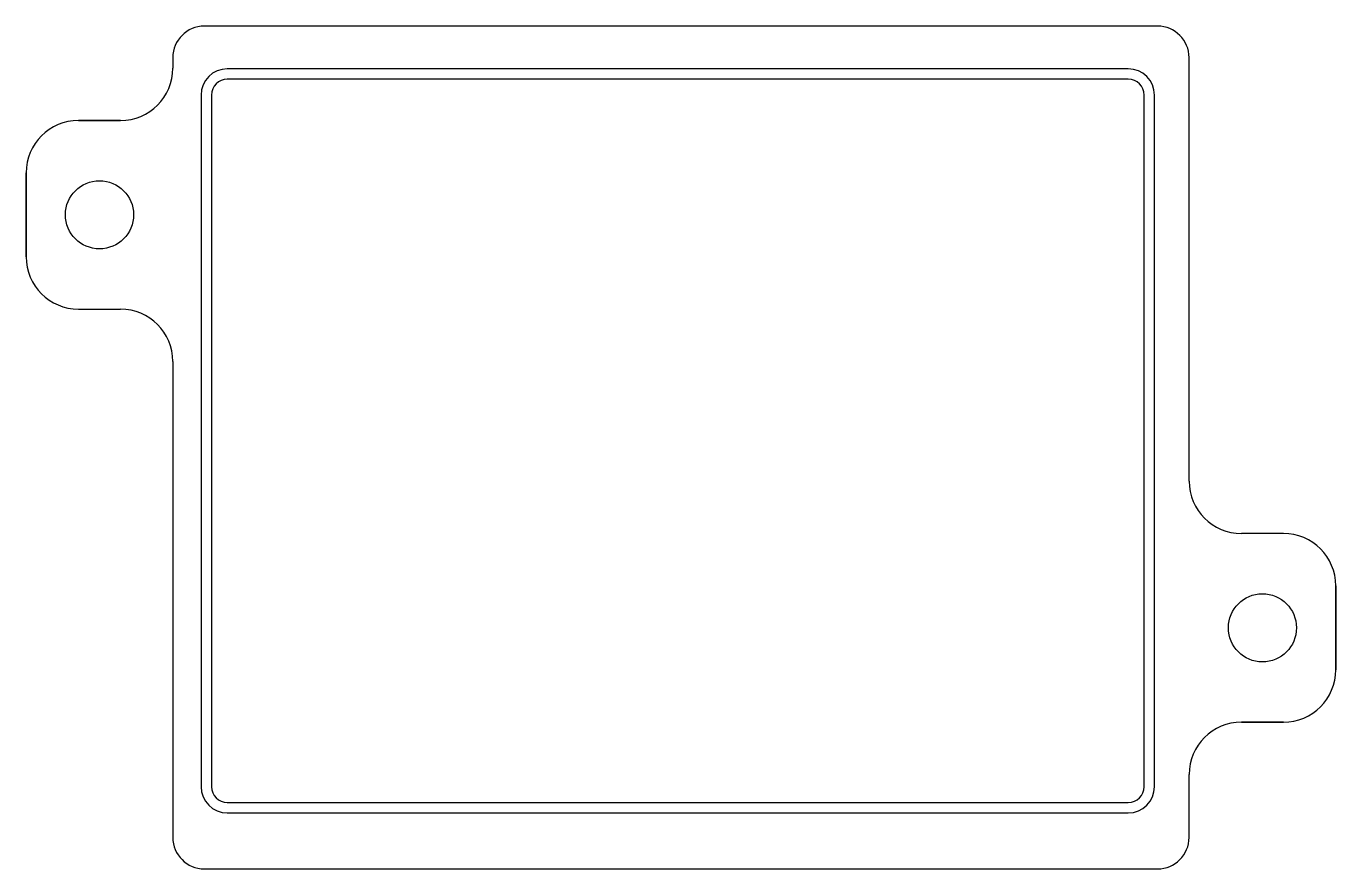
# Model space of a CAD drawing. Header units: millimetres. Extents: x -59 to 66, y -42 to 38.
import ezdxf

# ---------------------------------------------------------------- set-up
doc = ezdxf.new("R2010")
doc.units = ezdxf.units.MM

msp = doc.modelspace()

# ---------------------------------------------------------------- linework, layer by layer
at = {"color": 7, "linetype": 'Continuous'}
for p, q in [((48.93, 38.4), (-42.07, 38.4)), ((-45.07, 35.4), (-45.07, 34.4)), ((51.93, -5.01), (51.93, 35.4)), ((46.13, 34.33), (-39.87, 34.33)), ((46.13, 33.33), (-39.87, 33.33)), ((-42.37, 31.83), (-42.37, -34.17)), ((-41.37, 31.83), (-41.37, -34.17)), ((47.63, -34.17), (47.63, 31.83)), ((48.63, -34.17), (48.63, 31.83)), ((-50.07, 29.4), (-54.07, 29.4)), ((-59.07, 24.4), (-59.07, 16.4)), ((-54.07, 11.4), (-50.07, 11.4)), ((-45.07, 6.4), (-45.07, -39.01)), ((60.93, -10.01), (56.93, -10.01)), ((65.93, -23.01), (65.93, -15.01)), ((56.93, -28.01), (60.93, -28.01)), ((51.93, -39.01), (51.93, -33.01)), ((-39.87, -35.67), (46.13, -35.67)), ((-39.87, -36.67), (46.13, -36.67)), ((-42.07, -42.01), (48.93, -42.01))]:
    msp.add_line(p, q, dxfattribs=at)
at = {"color": 7, "linetype": 'Continuous', "lineweight": 25}
for p, q in [((48.93, 38.4), (-42.07, 38.4)), ((-45.07, 35.4), (-45.07, 34.4)), ((51.93, -5.01), (51.93, 35.4)), ((-54.07, 29.4), (-50.07, 29.4)), ((-59.07, 16.4), (-59.07, 24.4)), ((-54.07, 11.4), (-50.07, 11.4)), ((-45.07, 6.4), (-45.07, -39.01)), ((60.93, -10.01), (56.93, -10.01)), ((65.93, -15.01), (65.93, -23.01)), ((60.93, -28.01), (56.93, -28.01)), ((51.93, -39.01), (51.93, -33.01)), ((-42.07, -42.01), (48.93, -42.01))]:
    msp.add_line(p, q, dxfattribs=at)
at = {"color": 7, "linetype": 'Continuous'}
for centre in [(-52.07, 20.4), (58.93, -19.01)]:
    msp.add_circle(centre, 3.25, dxfattribs=at)
at = {"color": 7, "linetype": 'Continuous', "lineweight": 25}
for centre in [(-52.07, 20.4), (58.93, -19.01)]:
    msp.add_circle(centre, 3.25, dxfattribs=at)
at = {"color": 7, "linetype": 'Continuous'}
for centre, radius, start, end in [((-42.07, 35.4), 3, 90, 180), ((48.93, 35.4), 3, 0, 90), ((-50.07, 34.4), 5, 270, 0), ((-39.87, 31.83), 2.5, 90, 180), ((46.13, 31.83), 2.5, 0, 90), ((-39.87, 31.83), 1.5, 90, 180), ((46.13, 31.83), 1.5, 0, 90), ((-54.07, 24.4), 5, 90, 180), ((-54.07, 16.4), 5, 180, 270), ((-50.07, 6.4), 5, 0, 90), ((56.93, -5.01), 5, 180, 270), ((60.93, -15.01), 5, 0, 90), ((60.93, -23.01), 5, 270, 0), ((56.93, -33.01), 5, 90, 180), ((-39.87, -34.17), 2.5, 180, 270), ((-39.87, -34.17), 1.5, 180, 270), ((46.13, -34.17), 1.5, 270, 0), ((46.13, -34.17), 2.5, 270, 0), ((-42.07, -39.01), 3, 180, 270), ((48.93, -39.01), 3, 270, 0)]:
    msp.add_arc(centre, radius, start, end, dxfattribs=at)
at = {"color": 7, "linetype": 'Continuous', "lineweight": 25}
for centre, radius, start, end in [((-42.07, 35.4), 3, 90, 180), ((48.93, 35.4), 3, 0, 90), ((-50.07, 34.4), 5, 270, 0), ((-54.07, 24.4), 5, 90, 180), ((-54.07, 16.4), 5, 180, 270), ((-50.07, 6.4), 5, 0, 90), ((56.93, -5.01), 5, 180, 270), ((60.93, -15.01), 5, 0, 90), ((60.93, -23.01), 5, 270, 0), ((56.93, -33.01), 5, 90, 180), ((-42.07, -39.01), 3, 180, 270), ((48.93, -39.01), 3, 270, 0)]:
    msp.add_arc(centre, radius, start, end, dxfattribs=at)

doc.saveas('drawing.dxf')
